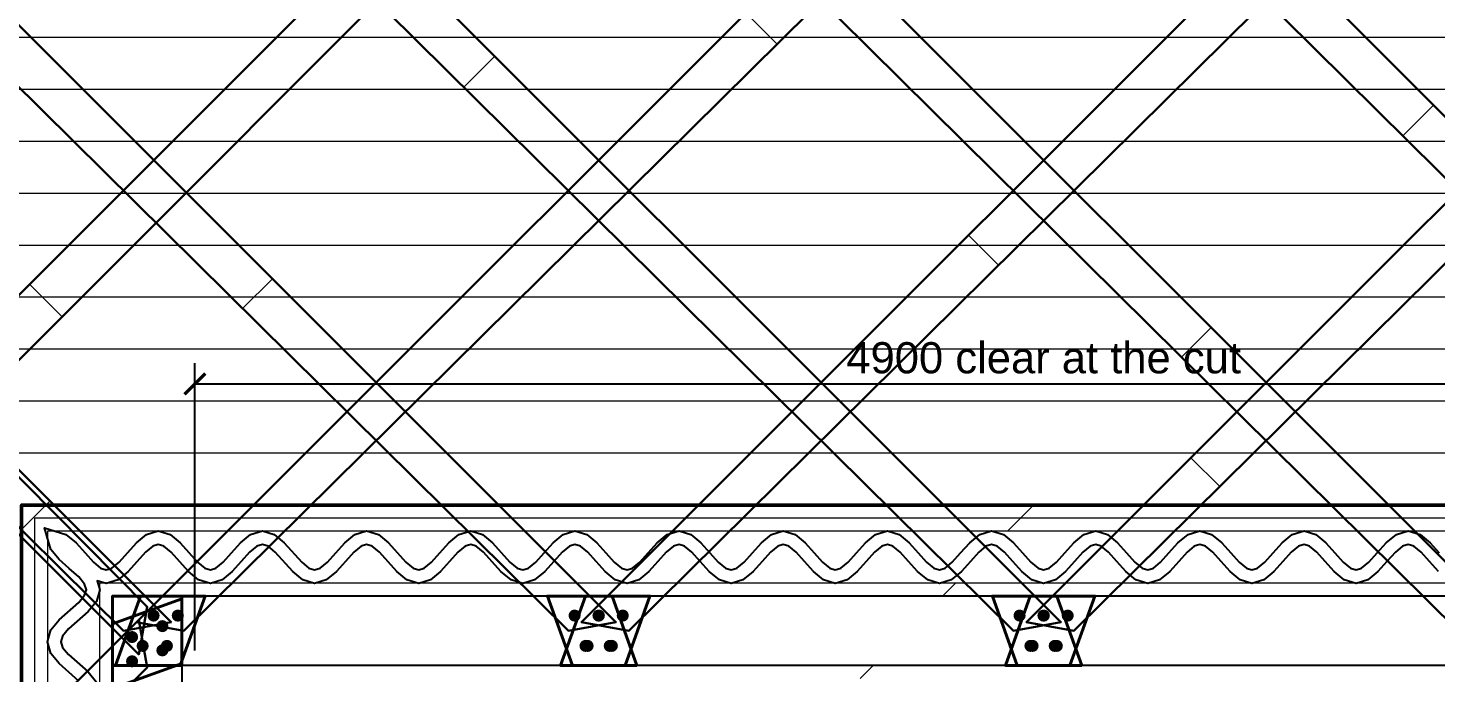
# Model space of a CAD drawing. Header units: millimetres. Extents: x 0 to 157872, y -2 to 14466.
# Drawn here: x 106556 to 110619, y 9199 to 11060 of the extents above; entities that cross this region are included whole.
import ezdxf

# ---------------------------------------------------------------- set-up
doc = ezdxf.new("R2010")
doc.units = ezdxf.units.MM
for name, color, linetype, lineweight in [('DIMS', 3, 'CONTINUOUS', 18), ('HATCH-CAST', 7, 'CONTINUOUS', 9), ('HATCH-INSULATION', 7, 'Continuous', 9), ('HATCH-PRINTED', 7, 'CONTINUOUS', 9), ('LINES', 7, 'CONTINUOUS', 25), ('OUTLINE-CUT', 7, 'CONTINUOUS', 50), ('OUTLINE-FINE', 7, 'CONTINUOUS', 25), ('PRINTED-BEAD', 7, 'CONTINUOUS', 25)]:
    doc.layers.add(name, color=color, linetype=linetype, lineweight=lineweight)
doc.styles.get("Standard").update_dxf_attribs({"font": 'arial.ttf'})
doc.dimstyles.new('PYR-1-50', dxfattribs={"dimscale": 50, "dimtxt": 1.8, "dimasz": 1.2, "dimexe": 1.2, "dimexo": 0.8, "dimgap": 0.6, "dimtad": 1, "dimdec": 0, "dimtxsty": 'Standard', "dimblk": 'ARCHTICK', "dimcen": 2.5, "dimclrd": 3, "dimclre": 3, "dimclrt": 7, "dimazin": 3, "dimtfac": 1, "dimtmove": 0, "dimatfit": 3})
pattern_1 = [(45, (0, 0), (-1425.35, 1425.35), []), (135, (0, 0), (-1425.35, -1425.35), [])]
pattern_2 = [(45, (0, 0), (-1425.35, 1425.35), [])]
pattern_3 = [(0, (0, 0), (442.9134, 885.827), [0, -885.827])]

# ---------------------------------------------------------------- blocks, each defined once
blk = doc.blocks.new('_ARCHTICK')
at = {"color": 0, "linetype": 'BYBLOCK', "const_width": 0.15}
blk.add_lwpolyline([(-0.5, -0.5), (0.5, 0.5)], dxfattribs=at)

msp = doc.modelspace()

# ---------------------------------------------------------------- hatches: boundary and pattern name
at = {"layer": 'HATCH-CAST', "ltscale": 50}
h = msp.add_hatch(dxfattribs=at)
h.set_pattern_fill('ANSI37', scale=25.19685)
h.set_pattern_definition(pattern_1)
h.paths.add_polyline_path([(114624.4, 1595.6), (104349.4, 1595.6), (104349.4, 11870.6), (114624.4, 11870.6)])
h.paths.add_polyline_path([(104574.4, 5673.7), (104574.4, 5223.7), (104549.7, 5155.1), (104574.4, 5130.4), (104574.4, 4482.6), (104549.7, 4457.9), (104574.4, 4389.3), (104574.4, 3939.3), (104549.7, 3870.7), (104574.4, 3846), (104574.4, 3198.3), (104549.7, 3173.6), (104574.4, 3105), (104574.4, 2655), (104549.7, 2586.4), (104574.4, 2561.7), (104574.4, 1913.9), (104549.7, 1889.2), (104549.8, 1888.8), (104505.8, 1845.3), (104574.4, 1820.6), (104599.1, 1752), (104642.6, 1796), (104643, 1795.9), (104667.7, 1820.6), (105315.5, 1820.6), (105340.2, 1795.9), (105408.8, 1820.6), (105858.8, 1820.6), (105927.4, 1795.9), (105952.1, 1820.6), (106599.8, 1820.6), (106624.5, 1795.9), (106693.1, 1820.6), (107143.1, 1820.6), (107211.7, 1795.9), (107236.4, 1820.6), (107884.2, 1820.6), (107908.9, 1795.9), (107977.5, 1820.6), (108427.5, 1820.6), (108496.1, 1795.9), (108520.8, 1820.6), (109168.6, 1820.6), (109193.3, 1795.9), (109261.9, 1820.6), (109711.9, 1820.6), (109780.5, 1795.9), (109805.2, 1820.6), (110453, 1820.6), (110477.7, 1795.9), (110546.3, 1820.6), (110996.3, 1820.6), (111064.9, 1795.9), (111089.6, 1820.6), (111737.3, 1820.6), (111762, 1795.9), (111830.6, 1820.6), (112280.6, 1820.6), (112349.2, 1795.9), (112373.9, 1820.6), (113021.7, 1820.6), (113046.4, 1795.9), (113115, 1820.6), (113565, 1820.6), (113633.6, 1795.9), (113658.3, 1820.6), (114306.1, 1820.6), (114330.8, 1795.9), (114331.1, 1796), (114374.7, 1752), (114399.4, 1820.6), (114468, 1845.3), (114424, 1888.8), (114424.1, 1889.2), (114399.4, 1913.9), (114399.4, 2561.7), (114424.1, 2586.4), (114399.4, 2655), (114399.4, 3105), (114424.1, 3173.6), (114399.4, 3198.3), (114399.4, 3846), (114424.1, 3870.7), (114399.4, 3939.3), (114399.4, 4389.3), (114424.1, 4457.9), (114399.4, 4482.6), (114399.4, 5130.4), (114424.1, 5155.1), (114399.4, 5223.7), (114399.4, 5673.7), (114424.1, 5742.3), (114399.4, 5767), (114399.4, 6414.8), (114424.1, 6439.5), (114399.4, 6508.1), (114399.4, 6958.1), (114424.1, 7026.7), (114399.4, 7051.4), (114399.4, 7699.2), (114424.1, 7723.9), (114399.4, 7792.5), (114399.4, 8242.5), (114424.1, 8311.1), (114399.4, 8335.8), (114399.4, 8983.5), (114424.1, 9008.2), (114399.4, 9076.8), (114399.4, 9526.8), (114424.1, 9595.4), (114399.4, 9620.1), (114399.4, 10267.9), (114424.1, 10292.6), (114399.4, 10361.2), (114399.4, 10811.2), (114424.1, 10879.8), (114399.4, 10904.5), (114399.4, 11552.3), (114424.1, 11577), (114424, 11577.3), (114468, 11620.9), (114399.4, 11645.6), (114374.7, 11714.2), (114331.1, 11670.2), (114330.8, 11670.3), (114306.1, 11645.6), (113658.3, 11645.6), (113633.6, 11670.3), (113565, 11645.6), (113115, 11645.6), (113046.4, 11670.3), (113021.7, 11645.6), (112373.9, 11645.6), (112349.2, 11670.3), (112280.6, 11645.6), (111830.6, 11645.6), (111762, 11670.3), (111737.3, 11645.6), (111089.6, 11645.6), (111064.9, 11670.3), (110996.3, 11645.6), (110546.3, 11645.6), (110477.7, 11670.3), (110453, 11645.6), (109805.2, 11645.6), (109780.5, 11670.3), (109711.9, 11645.6), (109261.9, 11645.6), (109193.3, 11670.3), (109168.6, 11645.6), (108520.8, 11645.6), (108496.1, 11670.3), (108427.5, 11645.6), (107977.5, 11645.6), (107908.9, 11670.3), (107884.2, 11645.6), (107236.4, 11645.6), (107211.7, 11670.3), (107143.1, 11645.6), (106693.1, 11645.6), (106624.5, 11670.3), (106599.8, 11645.6), (105952.1, 11645.6), (105927.4, 11670.3), (105858.8, 11645.6), (105408.8, 11645.6), (105340.2, 11670.3), (105315.5, 11645.6), (104667.7, 11645.6), (104643, 11670.3), (104642.6, 11670.2), (104599.1, 11714.2), (104574.4, 11645.6), (104505.8, 11620.9), (104549.8, 11577.3), (104549.7, 11577), (104574.4, 11552.3), (104574.4, 10904.5), (104549.7, 10879.8), (104574.4, 10811.2), (104574.4, 10361.2), (104549.7, 10292.6), (104574.4, 10267.9), (104574.4, 9620.1), (104549.7, 9595.4), (104574.4, 9526.8), (104574.4, 9076.8), (104549.7, 9008.2), (104574.4, 8983.5), (104574.4, 8335.8), (104549.7, 8311.1), (104574.4, 8242.5), (104574.4, 7792.5), (104549.7, 7723.9), (104574.4, 7699.2), (104574.4, 7051.4), (104549.7, 7026.7), (104574.4, 6958.1), (104574.4, 6508.1), (104549.7, 6439.5), (104574.4, 6414.8), (104574.4, 5767), (104549.7, 5742.3)])
h = msp.add_hatch(dxfattribs=at)
h.set_pattern_fill('ANSI37', scale=25.19685)
h.set_pattern_definition(pattern_1)
h.paths.add_polyline_path([(108046.1, 11620.9), (106344.6, 9919.3), (106276, 9944), (106251.3, 10012.6), (107908.9, 11670.3)])
h = msp.add_hatch(dxfattribs=at)
h.set_pattern_fill('ANSI37', scale=25.19685)
h.set_pattern_definition(pattern_1)
h.paths.add_polyline_path([(109330.5, 11620.9), (107371.9, 9683.1), (107206.1, 9683.1), (109193.3, 11670.3)])
h = msp.add_hatch(dxfattribs=at)
h.set_pattern_fill('ANSI37', scale=25.19685)
h.set_pattern_definition(pattern_1)
h.paths.add_polyline_path([(109780.5, 11670.3), (111767.7, 9683.1), (111601.9, 9683.1), (109643.3, 11620.9)])
h = msp.add_hatch(dxfattribs=at)
h.set_pattern_fill('ANSI37', scale=25.19685)
h.set_pattern_definition(pattern_1)
h.paths.add_polyline_path([(106278.5, 11137.7), (106369.2, 11228.4), (106918.1, 10679.5), (106830.4, 10591.7)])
h = msp.add_hatch(dxfattribs=at)
h.set_pattern_fill('ANSI37', scale=25.19685)
h.set_pattern_definition(pattern_1)
h.paths.add_polyline_path([(108202.5, 10679.5), (108114.7, 10591.7), (107562.9, 11137.7), (107653.6, 11228.4)])
h = msp.add_hatch(dxfattribs=at)
h.set_pattern_fill('ANSI37', scale=25.19685)
h.set_pattern_definition(pattern_1)
h.paths.add_polyline_path([(110483.3, 9683.1), (110317.5, 9683.1), (108844.7, 11140.3), (108935.9, 11230.5)])
h = msp.add_hatch(dxfattribs=at)
h.set_pattern_fill('ANSI37', scale=25.19685)
h.set_pattern_definition(pattern_1)
h.paths.add_polyline_path([(109574.7, 10591.7), (109486.9, 10679.5), (110037.9, 11230.5), (110129.1, 11140.3)])
h = msp.add_hatch(dxfattribs=at)
h.set_pattern_fill('ANSI37', scale=25.19685)
h.set_pattern_definition(pattern_1)
h.paths.add_polyline_path([(106924.2, 10498.9), (107011.4, 10586.2), (107560.3, 10037.3), (107476, 9953)])
h = msp.add_hatch(dxfattribs=at)
h.set_pattern_fill('ANSI37', scale=25.19685)
h.set_pattern_definition(pattern_1)
h.paths.add_polyline_path([(108844.7, 10037.3), (108760.4, 9953), (108202.5, 10504.9), (108290.3, 10591.7)])
h = msp.add_hatch(dxfattribs=at)
h.set_pattern_fill('ANSI37', scale=25.19685)
h.set_pattern_definition(pattern_1)
h.paths.add_polyline_path([(108656.3, 9683.1), (108490.5, 9683.1), (109399.1, 10591.7), (109486.9, 10504.9)])
h = msp.add_hatch(dxfattribs=at)
h.set_pattern_fill('ANSI37', scale=25.19685)
h.set_pattern_definition(pattern_1)
h.paths.add_polyline_path([(110683.5, 10591.7), (110771.3, 10504.9), (110213.4, 9953), (110129.1, 10037.3)])
h = msp.add_hatch(dxfattribs=at)
h.set_pattern_fill('ANSI37', scale=25.19685)
h.set_pattern_definition(pattern_1)
h.paths.add_polyline_path([(106300.6, 9875.4), (106276, 9944), (106344.6, 9919.3), (106369.2, 9944), (106630.2, 9683.1), (106536.9, 9683.1), (106536.9, 9611.4), (106285.4, 9860.2)])
h = msp.add_hatch(dxfattribs=at)
h.set_pattern_fill('ANSI37', scale=25.19685)
h.set_pattern_definition(pattern_1)
h.paths.add_polyline_path([(107644.7, 9953), (107914.6, 9683.1), (107748.8, 9683.1), (107560.3, 9869.5)])
h = msp.add_hatch(dxfattribs=at)
h.set_pattern_fill('ANSI37', scale=25.19685)
h.set_pattern_definition(pattern_1)
h.paths.add_polyline_path([(109198.9, 9683.1), (109033.1, 9683.1), (108844.7, 9869.5), (108929, 9953)])
h = msp.add_hatch(dxfattribs=at)
h.set_pattern_fill('ANSI37', scale=25.19685)
h.set_pattern_definition(pattern_1)
h.paths.add_polyline_path([(109774.8, 9683.1), (110044.7, 9953), (110129.1, 9869.5), (109940.6, 9683.1)])
h = msp.add_hatch(dxfattribs=at)
h.set_pattern_fill('ANSI37', scale=25.19685)
h.set_pattern_definition(pattern_1)
h.paths.add_polyline_path([(106799.4, 9420.6), (106999.4, 9420.6), (106999.4, 9220.6), (106799.4, 9220.6)])
h = msp.add_hatch(dxfattribs=at)
h.set_pattern_fill('ANSI37', scale=25.19685)
h.set_pattern_definition(pattern_1)
h.paths.add_polyline_path([(106999.4, 9420.6), (107066.2, 9420.6), (106999.4, 9235.1), (106999.4, 9412.4)])
h = msp.add_hatch(dxfattribs=at)
h.set_pattern_fill('ANSI37', scale=25.19685)
h.set_pattern_definition(pattern_1)
h.paths.add_polyline_path([(108164, 9420.6), (108109.2, 9268.5), (108054.5, 9420.6)])
h = msp.add_hatch(dxfattribs=at)
h.set_pattern_fill('ANSI37', scale=25.19685)
h.set_pattern_definition(pattern_1)
h.paths.add_polyline_path([(108350.6, 9420.6), (108278.6, 9220.6), (108092, 9220.6), (108164, 9420.6)])
h = msp.add_hatch(dxfattribs=at)
h.set_pattern_fill('ANSI37', scale=25.19685)
h.set_pattern_definition(pattern_1)
h.paths.add_polyline_path([(109597.4, 9220.6), (109410.8, 9220.6), (109338.8, 9420.6), (109525.4, 9420.6)])
h = msp.add_hatch(dxfattribs=at)
h.set_pattern_fill('ANSI37', scale=25.19685)
h.set_pattern_definition(pattern_1)
h.paths.add_polyline_path([(109580.2, 9268.5), (109525.4, 9420.6), (109634.9, 9420.6)])
h = msp.add_hatch(dxfattribs=at)
h.set_pattern_fill('ANSI37', scale=25.19685)
h.set_pattern_definition(pattern_1)
h.paths.add_polyline_path([(108313.1, 9220.6), (108278.6, 9220.6), (108295.8, 9268.5)])
h = msp.add_hatch(dxfattribs=at)
h.set_pattern_fill('ANSI37', scale=25.19685)
h.set_pattern_definition(pattern_1)
h.paths.add_polyline_path([(109393.6, 9268.5), (109410.8, 9220.6), (109376.3, 9220.6)])
h = msp.add_hatch(dxfattribs=at)
h.set_pattern_fill('ANSI37', scale=25.19685)
h.set_pattern_definition(pattern_1)
h.paths.add_polyline_path([(106984.9, 9220.6), (106799.4, 9153.8), (106799.4, 9220.6)])
at = {"layer": 'HATCH-INSULATION', "ltscale": 50}
h = msp.add_hatch(dxfattribs=at)
h.set_pattern_fill('DOTS', scale=23.622047)
h.set_pattern_definition(pattern_3)
h.paths.add_polyline_path([(106928.5, 9608.1), (106897.2, 9598.7), (106868.2, 9574.8), (106818, 9518.5), (106797, 9501.3), (106781, 9496.4), (106764.9, 9501.3), (106743.9, 9518.5), (106719.8, 9545.6), (106693.8, 9574.8), (106664.7, 9598.7), (106633.4, 9608.1)])
h = msp.add_hatch(dxfattribs=at)
h.set_pattern_fill('DOTS', scale=23.622047)
h.set_pattern_definition(pattern_3)
h.paths.add_polyline_path([(107229.2, 9608.1), (107197.9, 9598.7), (107168.8, 9574.8), (107142.8, 9545.6), (107118.7, 9518.5), (107097.7, 9501.3), (107081.6, 9496.4), (107065.6, 9501.3), (107044.5, 9518.5), (106994.4, 9574.8), (106965.4, 9598.7), (106934.1, 9608.1)])
h = msp.add_hatch(dxfattribs=at)
h.set_pattern_fill('DOTS', scale=23.622047)
h.set_pattern_definition(pattern_3)
h.paths.add_polyline_path([(107529.9, 9608.1), (107498.6, 9598.7), (107469.5, 9574.8), (107443.4, 9545.6), (107419.4, 9518.5), (107398.3, 9501.3), (107382.3, 9496.4), (107366.2, 9501.3), (107345.2, 9518.5), (107295.1, 9574.8), (107266, 9598.7), (107234.7, 9608.1)])
h = msp.add_hatch(dxfattribs=at)
h.set_pattern_fill('DOTS', scale=23.622047)
h.set_pattern_definition(pattern_3)
h.paths.add_polyline_path([(107830.5, 9608.1), (107799.2, 9598.7), (107770.1, 9574.8), (107744.1, 9545.6), (107720, 9518.5), (107699, 9501.3), (107682.9, 9496.4), (107666.9, 9501.3), (107645.9, 9518.5), (107595.8, 9574.8), (107566.7, 9598.7), (107535.4, 9608.1)])
h = msp.add_hatch(dxfattribs=at)
h.set_pattern_fill('DOTS', scale=23.622047)
h.set_pattern_definition(pattern_3)
h.paths.add_polyline_path([(108131.2, 9608.1), (108099.9, 9598.7), (108070.8, 9574.8), (108044.8, 9545.6), (108020.7, 9518.5), (107999.7, 9501.3), (107983.6, 9496.4), (107967.5, 9501.3), (107946.5, 9518.5), (107896.4, 9574.8), (107867.3, 9598.7), (107836, 9608.1)])
h = msp.add_hatch(dxfattribs=at)
h.set_pattern_fill('DOTS', scale=23.622047)
h.set_pattern_definition(pattern_3)
h.paths.add_polyline_path([(108197.1, 9574.8), (108168, 9598.7), (108136.7, 9608.1), (108431.8, 9608.1), (108400.5, 9598.7), (108371.4, 9574.8), (108345.4, 9545.6), (108321.3, 9518.5), (108300.3, 9501.3), (108284.3, 9496.4), (108268.2, 9501.3), (108247.2, 9518.5), (108223.1, 9545.6)])
h = msp.add_hatch(dxfattribs=at)
h.set_pattern_fill('DOTS', scale=23.622047)
h.set_pattern_definition(pattern_3)
h.paths.add_polyline_path([(108497.7, 9574.8), (108468.6, 9598.7), (108437.3, 9608.1), (108732.5, 9608.1), (108701.2, 9598.7), (108672.1, 9574.8), (108646.1, 9545.6), (108622, 9518.5), (108601, 9501.3), (108584.9, 9496.4), (108568.9, 9501.3), (108547.8, 9518.5), (108523.8, 9545.6)])
h = msp.add_hatch(dxfattribs=at)
h.set_pattern_fill('DOTS', scale=23.622047)
h.set_pattern_definition(pattern_3)
h.paths.add_polyline_path([(108798.4, 9574.8), (108769.3, 9598.7), (108738, 9608.1), (109033.1, 9608.1), (109001.8, 9598.7), (108972.8, 9574.8), (108946.7, 9545.6), (108922.7, 9518.5), (108901.6, 9501.3), (108885.6, 9496.4), (108869.5, 9501.3), (108848.5, 9518.5), (108824.4, 9545.6)])
h = msp.add_hatch(dxfattribs=at)
h.set_pattern_fill('DOTS', scale=23.622047)
h.set_pattern_definition(pattern_3)
h.paths.add_polyline_path([(109099, 9574.8), (109070, 9598.7), (109038.7, 9608.1), (109333.8, 9608.1), (109302.5, 9598.7), (109273.4, 9574.8), (109247.4, 9545.6), (109223.3, 9518.5), (109202.3, 9501.3), (109186.2, 9496.4), (109170.2, 9501.3), (109149.2, 9518.5), (109125.1, 9545.6)])
h = msp.add_hatch(dxfattribs=at)
h.set_pattern_fill('DOTS', scale=23.622047)
h.set_pattern_definition(pattern_3)
h.paths.add_polyline_path([(109399.7, 9574.8), (109370.6, 9598.7), (109339.3, 9608.1), (109634.5, 9608.1), (109603.2, 9598.7), (109574.1, 9574.8), (109548.1, 9545.6), (109524, 9518.5), (109502.9, 9501.3), (109486.9, 9496.4), (109470.8, 9501.3), (109449.8, 9518.5), (109425.7, 9545.6)])
h = msp.add_hatch(dxfattribs=at)
h.set_pattern_fill('DOTS', scale=23.622047)
h.set_pattern_definition(pattern_3)
h.paths.add_polyline_path([(109700.4, 9574.8), (109671.3, 9598.7), (109640, 9608.1), (109935.1, 9608.1), (109903.8, 9598.7), (109874.7, 9574.8), (109848.7, 9545.6), (109824.6, 9518.5), (109803.6, 9501.3), (109787.5, 9496.4), (109771.5, 9501.3), (109750.5, 9518.5), (109726.4, 9545.6)])
h = msp.add_hatch(dxfattribs=at)
h.set_pattern_fill('DOTS', scale=23.622047)
h.set_pattern_definition(pattern_3)
h.paths.add_polyline_path([(110001, 9574.8), (109971.9, 9598.7), (109940.6, 9608.1), (110235.8, 9608.1), (110204.5, 9598.7), (110175.4, 9574.8), (110149.4, 9545.6), (110125.3, 9518.5), (110104.3, 9501.3), (110088.2, 9496.4), (110072.2, 9501.3), (110051.1, 9518.5), (110027, 9545.6)])
h = msp.add_hatch(dxfattribs=at)
h.set_pattern_fill('DOTS', scale=23.622047)
h.set_pattern_definition(pattern_3)
h.paths.add_polyline_path([(110301.7, 9574.8), (110272.6, 9598.7), (110241.3, 9608.1), (110536.4, 9608.1), (110505.1, 9598.7), (110476.1, 9574.8), (110450, 9545.6), (110425.9, 9518.5), (110404.9, 9501.3), (110388.9, 9496.4), (110372.8, 9501.3), (110351.8, 9518.5), (110327.7, 9545.6)])
h = msp.add_hatch(dxfattribs=at)
h.set_pattern_fill('DOTS', scale=23.622047)
h.set_pattern_definition(pattern_3)
h.paths.add_polyline_path([(110602.3, 9574.8), (110573.2, 9598.7), (110542, 9608.1), (110837.1, 9608.1), (110805.8, 9598.7), (110776.7, 9574.8), (110750.7, 9545.6), (110726.6, 9518.5), (110705.6, 9501.3), (110689.5, 9496.4), (110673.5, 9501.3), (110652.4, 9518.5), (110628.4, 9545.6)])
h = msp.add_hatch(dxfattribs=at)
h.set_pattern_fill('DOTS', scale=23.622047)
h.set_pattern_definition(pattern_3)
h.paths.add_polyline_path([(106611.9, 9586.6), (106621.3, 9555.3), (106645.2, 9526.2), (106674.4, 9500.2), (106701.5, 9476.1), (106718.7, 9455.1), (106723.6, 9439), (106718.7, 9423), (106701.5, 9401.9), (106645.2, 9351.8), (106621.3, 9322.7), (106611.9, 9291.4)])
h = msp.add_hatch(dxfattribs=at)
h.set_pattern_fill('DOTS', scale=23.622047)
h.set_pattern_definition(pattern_3)
h.paths.add_polyline_path([(106894.2, 9547.7), (106915.2, 9564.9), (106931.3, 9569.8), (106947.4, 9564.9), (106968.4, 9547.7), (107018.5, 9491.4), (107047.6, 9467.5), (107078.9, 9458.1), (106783.7, 9458.1), (106815, 9467.5), (106844.1, 9491.4)])
h = msp.add_hatch(dxfattribs=at)
h.set_pattern_fill('DOTS', scale=23.622047)
h.set_pattern_definition(pattern_3)
h.paths.add_polyline_path([(107084.4, 9458.1), (107115.7, 9467.5), (107144.8, 9491.4), (107170.8, 9520.6), (107194.9, 9547.7), (107215.9, 9564.9), (107232, 9569.8), (107248, 9564.9), (107269, 9547.7), (107319.1, 9491.4), (107348.2, 9467.5), (107379.5, 9458.1)])
h = msp.add_hatch(dxfattribs=at)
h.set_pattern_fill('DOTS', scale=23.622047)
h.set_pattern_definition(pattern_3)
h.paths.add_polyline_path([(107385, 9458.1), (107416.3, 9467.5), (107445.4, 9491.4), (107471.4, 9520.6), (107495.5, 9547.7), (107516.6, 9564.9), (107532.6, 9569.8), (107548.7, 9564.9), (107569.7, 9547.7), (107619.8, 9491.4), (107648.9, 9467.5), (107680.2, 9458.1)])
h = msp.add_hatch(dxfattribs=at)
h.set_pattern_fill('DOTS', scale=23.622047)
h.set_pattern_definition(pattern_3)
h.paths.add_polyline_path([(107685.7, 9458.1), (107717, 9467.5), (107746.1, 9491.4), (107772.1, 9520.6), (107796.2, 9547.7), (107817.2, 9564.9), (107833.3, 9569.8), (107849.3, 9564.9), (107870.4, 9547.7), (107920.5, 9491.4), (107949.5, 9467.5), (107980.8, 9458.1)])
h = msp.add_hatch(dxfattribs=at)
h.set_pattern_fill('DOTS', scale=23.622047)
h.set_pattern_definition(pattern_3)
h.paths.add_polyline_path([(108221.1, 9491.4), (108250.2, 9467.5), (108281.5, 9458.1), (107986.4, 9458.1), (108017.7, 9467.5), (108046.7, 9491.4), (108072.8, 9520.6), (108096.8, 9547.7), (108117.9, 9564.9), (108133.9, 9569.8), (108150, 9564.9), (108171, 9547.7), (108195.1, 9520.6)])
h = msp.add_hatch(dxfattribs=at)
h.set_pattern_fill('DOTS', scale=23.622047)
h.set_pattern_definition(pattern_3)
h.paths.add_polyline_path([(108521.8, 9491.4), (108550.9, 9467.5), (108582.2, 9458.1), (108287, 9458.1), (108318.3, 9467.5), (108347.4, 9491.4), (108373.4, 9520.6), (108397.5, 9547.7), (108418.5, 9564.9), (108434.6, 9569.8), (108450.6, 9564.9), (108471.7, 9547.7), (108495.8, 9520.6)])
h = msp.add_hatch(dxfattribs=at)
h.set_pattern_fill('DOTS', scale=23.622047)
h.set_pattern_definition(pattern_3)
h.paths.add_polyline_path([(108822.4, 9491.4), (108851.5, 9467.5), (108882.8, 9458.1), (108587.7, 9458.1), (108619, 9467.5), (108648.1, 9491.4), (108674.1, 9520.6), (108698.2, 9547.7), (108719.2, 9564.9), (108735.2, 9569.8), (108751.3, 9564.9), (108772.3, 9547.7), (108796.4, 9520.6)])
h = msp.add_hatch(dxfattribs=at)
h.set_pattern_fill('DOTS', scale=23.622047)
h.set_pattern_definition(pattern_3)
h.paths.add_polyline_path([(109123.1, 9491.4), (109152.2, 9467.5), (109183.5, 9458.1), (108888.3, 9458.1), (108919.6, 9467.5), (108948.7, 9491.4), (108974.7, 9520.6), (108998.8, 9547.7), (109019.8, 9564.9), (109035.9, 9569.8), (109052, 9564.9), (109073, 9547.7), (109097.1, 9520.6)])
h = msp.add_hatch(dxfattribs=at)
h.set_pattern_fill('DOTS', scale=23.622047)
h.set_pattern_definition(pattern_3)
h.paths.add_polyline_path([(109423.7, 9491.4), (109452.8, 9467.5), (109484.1, 9458.1), (109189, 9458.1), (109220.3, 9467.5), (109249.4, 9491.4), (109275.4, 9520.6), (109299.5, 9547.7), (109320.5, 9564.9), (109336.6, 9569.8), (109352.6, 9564.9), (109373.6, 9547.7), (109397.7, 9520.6)])
h = msp.add_hatch(dxfattribs=at)
h.set_pattern_fill('DOTS', scale=23.622047)
h.set_pattern_definition(pattern_3)
h.paths.add_polyline_path([(109724.4, 9491.4), (109753.5, 9467.5), (109784.8, 9458.1), (109489.6, 9458.1), (109520.9, 9467.5), (109550, 9491.4), (109576.1, 9520.6), (109600.1, 9547.7), (109621.2, 9564.9), (109637.2, 9569.8), (109653.3, 9564.9), (109674.3, 9547.7), (109698.4, 9520.6)])
h = msp.add_hatch(dxfattribs=at)
h.set_pattern_fill('DOTS', scale=23.622047)
h.set_pattern_definition(pattern_3)
h.paths.add_polyline_path([(110025.1, 9491.4), (110054.2, 9467.5), (110085.4, 9458.1), (109790.3, 9458.1), (109821.6, 9467.5), (109850.7, 9491.4), (109876.7, 9520.6), (109900.8, 9547.7), (109921.8, 9564.9), (109937.9, 9569.8), (109953.9, 9564.9), (109975, 9547.7), (109999, 9520.6)])
h = msp.add_hatch(dxfattribs=at)
h.set_pattern_fill('DOTS', scale=23.622047)
h.set_pattern_definition(pattern_3)
h.paths.add_polyline_path([(110325.7, 9491.4), (110354.8, 9467.5), (110386.1, 9458.1), (110091, 9458.1), (110122.3, 9467.5), (110151.3, 9491.4), (110177.4, 9520.6), (110201.5, 9547.7), (110222.5, 9564.9), (110238.5, 9569.8), (110254.6, 9564.9), (110275.6, 9547.7), (110299.7, 9520.6)])
h = msp.add_hatch(dxfattribs=at)
h.set_pattern_fill('DOTS', scale=23.622047)
h.set_pattern_definition(pattern_3)
h.paths.add_polyline_path([(110626.4, 9491.4), (110655.5, 9467.5), (110686.8, 9458.1), (110391.6, 9458.1), (110422.9, 9467.5), (110452, 9491.4), (110478, 9520.6), (110502.1, 9547.7), (110523.1, 9564.9), (110539.2, 9569.8), (110555.2, 9564.9), (110576.3, 9547.7), (110600.4, 9520.6)])
h = msp.add_hatch(dxfattribs=at)
h.set_pattern_fill('DOTS', scale=23.622047)
h.set_pattern_definition(pattern_3)
h.paths.add_polyline_path([(106672.3, 9251.6), (106655, 9272.6), (106650.2, 9288.7), (106655, 9304.7), (106672.3, 9325.8), (106728.6, 9375.9), (106752.5, 9405), (106761.9, 9436.3), (106761.9, 9141.1), (106752.5, 9172.4), (106728.6, 9201.5)])
h = msp.add_hatch(dxfattribs=at)
h.set_pattern_fill('DOTS', scale=23.622047)
h.set_pattern_definition(pattern_3)
h.paths.add_polyline_path([(106761.9, 9458.1), (106761.9, 9441.8), (106754.9, 9465.1), (106778.2, 9458.1)])
h = msp.add_hatch(dxfattribs=at)
h.set_pattern_fill('DOTS', scale=23.622047)
h.set_pattern_definition(pattern_3)
h.paths.add_polyline_path([(106611.9, 9285.9), (106621.3, 9254.6), (106645.2, 9225.5), (106701.5, 9175.4), (106718.7, 9154.4), (106723.6, 9138.4), (106718.7, 9122.3), (106701.5, 9101.3), (106674.4, 9077.2), (106645.2, 9051.2), (106621.3, 9022.1), (106611.9, 8990.8)])
at = {"layer": 'HATCH-PRINTED', "ltscale": 50}
h = msp.add_hatch(dxfattribs=at)
h.set_pattern_fill('ANSI31', scale=25.19685)
h.set_pattern_definition(pattern_2)
h.paths.add_polyline_path([(112436.9, 9683.1), (112436.9, 3783.1), (106536.9, 3783.1), (106536.9, 9683.1)])
h.paths.add_polyline_path([(112361.9, 7782.6), (112362.7, 7785.4), (112361.9, 7788.2), (112361.9, 8083.3), (112362.7, 8086.1), (112361.9, 8088.8), (112361.9, 8384), (112362.7, 8386.7), (112361.9, 8389.5), (112361.9, 8684.6), (112362.7, 8687.4), (112361.9, 8690.1), (112361.9, 8985.3), (112362.7, 8988), (112361.9, 8990.8), (112361.9, 9285.9), (112362.7, 9288.7), (112361.9, 9291.4), (112361.9, 9586.6), (112371.1, 9617.3), (112340.4, 9608.1), (112045.2, 9608.1), (112042.5, 9608.9), (112039.7, 9608.1), (111744.6, 9608.1), (111741.8, 9608.9), (111739.1, 9608.1), (111443.9, 9608.1), (111441.2, 9608.9), (111438.4, 9608.1), (111143.3, 9608.1), (111140.5, 9608.9), (111137.7, 9608.1), (110842.6, 9608.1), (110839.9, 9608.9), (110837.1, 9608.1), (110542, 9608.1), (110539.2, 9608.9), (110536.4, 9608.1), (110241.3, 9608.1), (110238.5, 9608.9), (110235.8, 9608.1), (109940.6, 9608.1), (109937.9, 9608.9), (109935.1, 9608.1), (109640, 9608.1), (109637.2, 9608.9), (109634.5, 9608.1), (109339.3, 9608.1), (109336.6, 9608.9), (109333.8, 9608.1), (109038.7, 9608.1), (109035.9, 9608.9), (109033.1, 9608.1), (108738, 9608.1), (108735.2, 9608.9), (108732.5, 9608.1), (108437.3, 9608.1), (108434.6, 9608.9), (108431.8, 9608.1), (108136.7, 9608.1), (108133.9, 9608.9), (108131.2, 9608.1), (107836, 9608.1), (107833.3, 9608.9), (107830.5, 9608.1), (107535.4, 9608.1), (107532.6, 9608.9), (107529.9, 9608.1), (107234.7, 9608.1), (107232, 9608.9), (107229.2, 9608.1), (106934.1, 9608.1), (106931.3, 9608.9), (106928.5, 9608.1), (106633.4, 9608.1), (106602.6, 9617.3), (106611.9, 9586.6), (106611.9, 9291.4), (106611.1, 9288.7), (106611.9, 9285.9), (106611.9, 8990.8), (106611.1, 8988), (106611.9, 8985.3), (106611.9, 8690.1), (106611.1, 8687.4), (106611.9, 8684.6), (106611.9, 8389.5), (106611.1, 8386.7), (106611.9, 8384), (106611.9, 8088.8), (106611.1, 8086.1), (106611.9, 8083.3), (106611.9, 7788.2), (106611.1, 7785.4), (106611.9, 7782.6), (106611.9, 7487.5), (106611.1, 7484.7), (106611.9, 7482), (106611.9, 7186.8), (106611.1, 7184.1), (106611.9, 7181.3), (106611.9, 6886.2), (106611.1, 6883.4), (106611.9, 6880.7), (106611.9, 6585.5), (106611.1, 6582.8), (106611.9, 6580), (106611.9, 6284.9), (106611.1, 6282.1), (106611.9, 6279.3), (106611.9, 5984.2), (106611.1, 5981.4), (106611.9, 5978.7), (106611.9, 5683.5), (106611.1, 5680.8), (106611.9, 5678), (106611.9, 5382.9), (106611.1, 5380.1), (106611.9, 5377.4), (106611.9, 5082.2), (106611.1, 5079.5), (106611.9, 5076.7), (106611.9, 4781.6), (106611.1, 4778.8), (106611.9, 4776.1), (106611.9, 4480.9), (106611.1, 4478.2), (106611.9, 4475.4), (106611.9, 4180.3), (106611.1, 4177.5), (106611.9, 4174.7), (106611.9, 3879.6), (106602.6, 3848.8), (106633.4, 3858.1), (106928.5, 3858.1), (106931.3, 3857.3), (106934.1, 3858.1), (107229.2, 3858.1), (107232, 3857.3), (107234.7, 3858.1), (107529.9, 3858.1), (107532.6, 3857.3), (107535.4, 3858.1), (107830.5, 3858.1), (107833.3, 3857.3), (107836, 3858.1), (108131.2, 3858.1), (108133.9, 3857.3), (108136.7, 3858.1), (108431.8, 3858.1), (108434.6, 3857.3), (108437.3, 3858.1), (108732.5, 3858.1), (108735.2, 3857.3), (108738, 3858.1), (109033.1, 3858.1), (109035.9, 3857.3), (109038.7, 3858.1), (109333.8, 3858.1), (109336.6, 3857.3), (109339.3, 3858.1), (109634.5, 3858.1), (109637.2, 3857.3), (109640, 3858.1), (109935.1, 3858.1), (109937.9, 3857.3), (109940.6, 3858.1), (110235.8, 3858.1), (110238.5, 3857.3), (110241.3, 3858.1), (110536.4, 3858.1), (110539.2, 3857.3), (110542, 3858.1), (110837.1, 3858.1), (110839.9, 3857.3), (110842.6, 3858.1), (111137.7, 3858.1), (111140.5, 3857.3), (111143.3, 3858.1), (111438.4, 3858.1), (111441.2, 3857.3), (111443.9, 3858.1), (111739.1, 3858.1), (111741.8, 3857.3), (111744.6, 3858.1), (112039.7, 3858.1), (112042.5, 3857.3), (112045.2, 3858.1), (112340.4, 3858.1), (112371.1, 3848.8), (112361.9, 3879.6), (112361.9, 4174.7), (112362.7, 4177.5), (112361.9, 4180.3), (112361.9, 4475.4), (112362.7, 4478.2), (112361.9, 4480.9), (112361.9, 4776.1), (112362.7, 4778.8), (112361.9, 4781.6), (112361.9, 5076.7), (112362.7, 5079.5), (112361.9, 5082.2), (112361.9, 5377.4), (112362.7, 5380.1), (112361.9, 5382.9), (112361.9, 5678), (112362.7, 5680.8), (112361.9, 5683.5), (112361.9, 5978.7), (112362.7, 5981.4), (112361.9, 5984.2), (112361.9, 6279.3), (112362.7, 6282.1), (112361.9, 6284.9), (112361.9, 6580), (112362.7, 6582.8), (112361.9, 6585.5), (112361.9, 6880.7), (112362.7, 6883.4), (112361.9, 6886.2), (112361.9, 7181.3), (112362.7, 7184.1), (112361.9, 7186.8), (112361.9, 7482), (112362.7, 7484.7), (112361.9, 7487.5)])
h = msp.add_hatch(dxfattribs=at)
h.set_pattern_fill('ANSI31', scale=25.19685)
h.set_pattern_definition(pattern_2)
h.paths.add_polyline_path([(108587.7, 4008.1), (108584.9, 4008.9), (108582.2, 4008.1), (108287, 4008.1), (108284.3, 4008.9), (108281.5, 4008.1), (107986.4, 4008.1), (107983.6, 4008.9), (107980.8, 4008.1), (107685.7, 4008.1), (107682.9, 4008.9), (107680.2, 4008.1), (107385, 4008.1), (107382.3, 4008.9), (107379.5, 4008.1), (107084.4, 4008.1), (107081.6, 4008.9), (107078.9, 4008.1), (106783.7, 4008.1), (106781, 4008.9), (106778.2, 4008.1), (106761.9, 4008.1), (106761.9, 4024.4), (106762.7, 4027.2), (106761.9, 4029.9), (106761.9, 4325.1), (106762.7, 4327.8), (106761.9, 4330.6), (106761.9, 4625.7), (106762.7, 4628.5), (106761.9, 4631.2), (106761.9, 4926.4), (106762.7, 4929.1), (106761.9, 4931.9), (106761.9, 5227), (106762.7, 5229.8), (106761.9, 5232.6), (106761.9, 5527.7), (106762.7, 5530.5), (106761.9, 5533.2), (106761.9, 5828.4), (106762.7, 5831.1), (106761.9, 5833.9), (106761.9, 6129), (106762.7, 6131.8), (106761.9, 6134.5), (106761.9, 6429.7), (106762.7, 6432.4), (106761.9, 6435.2), (106761.9, 6730.3), (106762.7, 6733.1), (106761.9, 6735.9), (106761.9, 7031), (106762.7, 7033.8), (106761.9, 7036.5), (106761.9, 7331.7), (106762.7, 7334.4), (106761.9, 7337.2), (106761.9, 7632.3), (106762.7, 7635.1), (106761.9, 7637.8), (106761.9, 7933), (106762.7, 7935.7), (106761.9, 7938.5), (106761.9, 8233.6), (106762.7, 8236.4), (106761.9, 8239.1), (106761.9, 8534.3), (106762.7, 8537), (106761.9, 8539.8), (106761.9, 8834.9), (106762.7, 8837.7), (106761.9, 8840.5), (106761.9, 9135.6), (106762.7, 9138.4), (106761.9, 9141.1), (106761.9, 9436.3), (106762.7, 9439), (106761.9, 9441.8), (106761.9, 9458.1), (106778.2, 9458.1), (106781, 9457.3), (106783.7, 9458.1), (107078.9, 9458.1), (107081.6, 9457.3), (107084.4, 9458.1), (107379.5, 9458.1), (107382.3, 9457.3), (107385, 9458.1), (107680.2, 9458.1), (107682.9, 9457.3), (107685.7, 9458.1), (107980.8, 9458.1), (107983.6, 9457.3), (107986.4, 9458.1), (108281.5, 9458.1), (108284.3, 9457.3), (108287, 9458.1), (108582.2, 9458.1), (108584.9, 9457.3), (108587.7, 9458.1), (108882.8, 9458.1), (108885.6, 9457.3), (108888.3, 9458.1), (109183.5, 9458.1), (109186.2, 9457.3), (109189, 9458.1), (109484.1, 9458.1), (109486.9, 9457.3), (109489.6, 9458.1), (109784.8, 9458.1), (109787.5, 9457.3), (109790.3, 9458.1), (110085.4, 9458.1), (110088.2, 9457.3), (110091, 9458.1), (110386.1, 9458.1), (110388.9, 9457.3), (110391.6, 9458.1), (110686.8, 9458.1), (110689.5, 9457.3), (110692.3, 9458.1), (110987.4, 9458.1), (110990.2, 9457.3), (110992.9, 9458.1), (111288.1, 9458.1), (111290.8, 9457.3), (111293.6, 9458.1), (111588.7, 9458.1), (111591.5, 9457.3), (111594.3, 9458.1), (111889.4, 9458.1), (111892.2, 9457.3), (111894.9, 9458.1), (112190.1, 9458.1), (112192.8, 9457.3), (112195.6, 9458.1), (112211.9, 9458.1), (112211.9, 9441.8), (112211.1, 9439), (112211.9, 9436.3), (112211.9, 9141.1), (112211.1, 9138.4), (112211.9, 9135.6), (112211.9, 8840.5), (112211.1, 8837.7), (112211.9, 8834.9), (112211.9, 8539.8), (112211.1, 8537), (112211.9, 8534.3), (112211.9, 8239.1), (112211.1, 8236.4), (112211.9, 8233.6), (112211.9, 7938.5), (112211.1, 7935.7), (112211.9, 7933), (112211.9, 7637.8), (112211.1, 7635.1), (112211.9, 7632.3), (112211.9, 7337.2), (112211.1, 7334.4), (112211.9, 7331.7), (112211.9, 7036.5), (112211.1, 7033.8), (112211.9, 7031), (112211.9, 6735.9), (112211.1, 6733.1), (112211.9, 6730.3), (112211.9, 6435.2), (112211.1, 6432.4), (112211.9, 6429.7), (112211.9, 6134.5), (112211.1, 6131.8), (112211.9, 6129), (112211.9, 5833.9), (112211.1, 5831.1), (112211.9, 5828.4), (112211.9, 5533.2), (112211.1, 5530.5), (112211.9, 5527.7), (112211.9, 5232.6), (112211.1, 5229.8), (112211.9, 5227), (112211.9, 4931.9), (112211.1, 4929.1), (112211.9, 4926.4), (112211.9, 4631.2), (112211.1, 4628.5), (112211.9, 4625.7), (112211.9, 4330.6), (112211.1, 4327.8), (112211.9, 4325.1), (112211.9, 4029.9), (112211.1, 4027.2), (112211.9, 4024.4), (112211.9, 4008.1), (112195.6, 4008.1), (112192.8, 4008.9), (112190.1, 4008.1), (111894.9, 4008.1), (111892.2, 4008.9), (111889.4, 4008.1), (111594.3, 4008.1), (111591.5, 4008.9), (111588.7, 4008.1), (111293.6, 4008.1), (111290.8, 4008.9), (111288.1, 4008.1), (110992.9, 4008.1), (110990.2, 4008.9), (110987.4, 4008.1), (110692.3, 4008.1), (110689.5, 4008.9), (110686.8, 4008.1), (110391.6, 4008.1), (110388.9, 4008.9), (110386.1, 4008.1), (110091, 4008.1), (110088.2, 4008.9), (110085.4, 4008.1), (109790.3, 4008.1), (109787.5, 4008.9), (109784.8, 4008.1), (109489.6, 4008.1), (109486.9, 4008.9), (109484.1, 4008.1), (109189, 4008.1), (109186.2, 4008.9), (109183.5, 4008.1), (108888.3, 4008.1), (108885.6, 4008.9), (108882.8, 4008.1)])
h.paths.add_polyline_path([(109525.4, 9420.6), (109448.3, 9420.6), (109338.8, 9420.6), (108350.6, 9420.6), (108241.1, 9420.6), (108164, 9420.6), (108054.5, 9420.6), (107066.2, 9420.6), (106999.4, 9420.6), (106879.6, 9420.6), (106799.4, 9420.6), (106799.4, 9340.4), (106799.4, 9220.6), (106799.4, 9153.8), (106799.4, 8165.5), (106799.4, 8056), (106799.4, 7978.9), (106799.4, 7869.4), (106799.4, 6881.1), (106799.4, 6771.6), (106799.4, 6694.5), (106799.4, 6585), (106799.4, 5596.8), (106799.4, 5487.3), (106799.4, 5410.2), (106799.4, 5300.7), (106799.4, 4312.4), (106799.4, 4245.6), (106799.4, 4125.8), (106799.4, 4045.6), (106879.6, 4045.6), (106999.4, 4045.6), (107066.2, 4045.6), (108054.5, 4045.6), (108164, 4045.6), (108241.1, 4045.6), (108350.6, 4045.6), (109338.8, 4045.6), (109448.3, 4045.6), (109525.4, 4045.6), (109634.9, 4045.6), (110623.2, 4045.6), (110732.7, 4045.6), (110809.8, 4045.6), (110919.3, 4045.6), (111907.6, 4045.6), (111974.4, 4045.6), (112094.2, 4045.6), (112174.4, 4045.6), (112174.4, 4125.8), (112174.4, 4245.6), (112174.4, 4312.4), (112174.4, 5300.7), (112174.4, 5410.2), (112174.4, 5487.3), (112174.4, 5596.8), (112174.4, 6585), (112174.4, 6694.5), (112174.4, 6771.6), (112174.4, 6881.1), (112174.4, 7869.4), (112174.4, 7978.9), (112174.4, 8056), (112174.4, 8165.5), (112174.4, 9153.8), (112174.4, 9220.6), (112174.4, 9340.4), (112174.4, 9420.6), (112094.2, 9420.6), (111974.4, 9420.6), (111907.6, 9420.6), (110919.3, 9420.6), (110809.8, 9420.6), (110732.7, 9420.6), (110623.2, 9420.6), (109634.9, 9420.6)])
h = msp.add_hatch(dxfattribs=at)
h.set_pattern_fill('ANSI31', scale=25.19685)
h.set_pattern_definition(pattern_2)
h.paths.add_polyline_path([(108313.1, 4245.6), (108278.6, 4245.6), (108126.5, 4245.6), (108092, 4245.6), (106999.4, 4245.6), (106999.4, 5338.2), (106999.4, 5372.7), (106999.4, 5524.8), (106999.4, 5559.3), (106999.4, 6622.5), (106999.4, 6657), (106999.4, 6809.1), (106999.4, 6843.6), (106999.4, 7906.9), (106999.4, 7941.4), (106999.4, 8093.5), (106999.4, 8128), (106999.4, 9220.6), (108092, 9220.6), (108126.5, 9220.6), (108278.6, 9220.6), (108313.1, 9220.6), (109376.3, 9220.6), (109410.8, 9220.6), (109562.9, 9220.6), (109597.4, 9220.6), (110660.7, 9220.6), (110695.2, 9220.6), (110847.3, 9220.6), (110881.8, 9220.6), (111974.4, 9220.6), (111974.4, 8128), (111974.4, 8093.5), (111974.4, 7941.4), (111974.4, 7906.9), (111974.4, 6843.6), (111974.4, 6809.1), (111974.4, 6657), (111974.4, 6622.5), (111974.4, 5559.3), (111974.4, 5524.8), (111974.4, 5372.7), (111974.4, 5338.2), (111974.4, 4245.6), (110881.8, 4245.6), (110847.3, 4245.6), (110695.2, 4245.6), (110660.7, 4245.6), (109597.4, 4245.6), (109562.9, 4245.6), (109410.8, 4245.6), (109376.3, 4245.6)])
h.paths.add_polyline_path([(111936.9, 9183.1), (107036.9, 9183.1), (107036.9, 4283.1), (111936.9, 4283.1)])
at = {"layer": 'LINES', "ltscale": 50}
h = msp.add_hatch(color=7, dxfattribs=at)
h.dxf.hatch_style = 1
edge = h.paths.add_edge_path()
edge.add_arc((106917.6, 9364.3), 17.5, 0, 360)
h = msp.add_hatch(color=7, dxfattribs=at)
h.dxf.hatch_style = 1
edge = h.paths.add_edge_path()
edge.add_arc((106943.1, 9333.8), 17.5, 0, 360)
h = msp.add_hatch(color=7, dxfattribs=at)
h.dxf.hatch_style = 1
edge = h.paths.add_edge_path()
edge.add_arc((106987.6, 9364.3), 17.5, 0, 360)
h = msp.add_hatch(color=7, dxfattribs=at)
h.dxf.hatch_style = 1
edge = h.paths.add_edge_path()
edge.add_arc((108133, 9364.3), 17.5, 0, 360)
h = msp.add_hatch(color=7, dxfattribs=at)
h.dxf.hatch_style = 1
edge = h.paths.add_edge_path()
edge.add_arc((108202, 9364.3), 17.5, 0, 360)
h = msp.add_hatch(color=7, dxfattribs=at)
h.dxf.hatch_style = 1
edge = h.paths.add_edge_path()
edge.add_arc((108203, 9364.3), 17.5, 0, 360)
h = msp.add_hatch(color=7, dxfattribs=at)
h.dxf.hatch_style = 1
edge = h.paths.add_edge_path()
edge.add_arc((108272, 9364.3), 17.5, 0, 360)
h = msp.add_hatch(color=7, dxfattribs=at)
h.dxf.hatch_style = 1
edge = h.paths.add_edge_path()
edge.add_arc((109417.4, 9364.3), 17.5, 0, 360)
h = msp.add_hatch(color=7, dxfattribs=at)
h.dxf.hatch_style = 1
edge = h.paths.add_edge_path()
edge.add_arc((109486.4, 9364.3), 17.5, 0, 360)
h = msp.add_hatch(color=7, dxfattribs=at)
h.dxf.hatch_style = 1
edge = h.paths.add_edge_path()
edge.add_arc((109487.4, 9364.3), 17.5, 0, 360)
h = msp.add_hatch(color=7, dxfattribs=at)
h.dxf.hatch_style = 1
edge = h.paths.add_edge_path()
edge.add_arc((109556.4, 9364.3), 17.5, 0, 360)
h = msp.add_hatch(color=7, dxfattribs=at)
h.dxf.hatch_style = 1
edge = h.paths.add_edge_path()
edge.add_arc((106855.6, 9302.3), 17.5, 0, 360)
h = msp.add_hatch(color=7, dxfattribs=at)
h.dxf.hatch_style = 1
edge = h.paths.add_edge_path()
edge.add_arc((106886.1, 9276.8), 17.5, 0, 360)
h = msp.add_hatch(color=7, dxfattribs=at)
h.dxf.hatch_style = 1
edge = h.paths.add_edge_path()
edge.add_arc((106943.1, 9263.8), 17.5, 0, 360)
h = msp.add_hatch(color=7, dxfattribs=at)
h.dxf.hatch_style = 1
edge = h.paths.add_edge_path()
edge.add_arc((106956.1, 9276.8), 17.5, 0, 360)
h = msp.add_hatch(color=7, dxfattribs=at)
h.dxf.hatch_style = 1
edge = h.paths.add_edge_path()
edge.add_arc((108164.5, 9276.8), 17.5, 0, 360)
h = msp.add_hatch(color=7, dxfattribs=at)
h.dxf.hatch_style = 1
edge = h.paths.add_edge_path()
edge.add_arc((108170.5, 9276.8), 17.5, 0, 360)
h = msp.add_hatch(color=7, dxfattribs=at)
h.dxf.hatch_style = 1
edge = h.paths.add_edge_path()
edge.add_arc((108234.5, 9276.8), 17.5, 0, 360)
h = msp.add_hatch(color=7, dxfattribs=at)
h.dxf.hatch_style = 1
edge = h.paths.add_edge_path()
edge.add_arc((108240.5, 9276.8), 17.5, 0, 360)
h = msp.add_hatch(color=7, dxfattribs=at)
h.dxf.hatch_style = 1
edge = h.paths.add_edge_path()
edge.add_arc((109448.9, 9276.8), 17.5, 0, 360)
h = msp.add_hatch(color=7, dxfattribs=at)
h.dxf.hatch_style = 1
edge = h.paths.add_edge_path()
edge.add_arc((109454.9, 9276.8), 17.5, 0, 360)
h = msp.add_hatch(color=7, dxfattribs=at)
h.dxf.hatch_style = 1
edge = h.paths.add_edge_path()
edge.add_arc((109518.9, 9276.8), 17.5, 0, 360)
h = msp.add_hatch(color=7, dxfattribs=at)
h.dxf.hatch_style = 1
edge = h.paths.add_edge_path()
edge.add_arc((109524.9, 9276.8), 17.5, 0, 360)
h = msp.add_hatch(color=7, dxfattribs=at)
h.dxf.hatch_style = 1
edge = h.paths.add_edge_path()
edge.add_arc((106855.6, 9232.3), 17.5, 0, 360)

# ---------------------------------------------------------------- linework, layer by layer
at = {"layer": 'OUTLINE-CUT', "lineweight": 50, "ltscale": 50}
msp.add_lwpolyline([(106536.9, 3783.1), (112436.9, 3783.1), (112436.9, 9683.1), (106536.9, 9683.1)], close=True, dxfattribs=at)
at = {"layer": 'OUTLINE-CUT', "lineweight": 40, "ltscale": 50}
for points in [[(106999.4, 9220.6), (106799.4, 9220.6), (106799.4, 9420.6), (106999.4, 9420.6)], [(106999.4, 9412.4), (106799.4, 9340.4), (106799.4, 9153.8), (106999.4, 9225.8)], [(106994.2, 9220.6), (107066.2, 9420.6), (106879.6, 9420.6), (106807.6, 9220.6)], [(108313.1, 9220.6), (108241.1, 9420.6), (108054.5, 9420.6), (108126.5, 9220.6)], [(108278.6, 9220.6), (108350.6, 9420.6), (108164, 9420.6), (108092, 9220.6)], [(109597.4, 9220.6), (109525.4, 9420.6), (109338.9, 9420.6), (109410.9, 9220.6)], [(109562.9, 9220.6), (109634.9, 9420.6), (109448.4, 9420.6), (109376.4, 9220.6)]]:
    msp.add_lwpolyline(points, close=True, dxfattribs=at)
at = {"layer": 'OUTLINE-FINE', "lineweight": 30, "ltscale": 50}
for points in [[(104599.1, 11714.2), (106899.4, 9389.2), (106874.7, 9252), (104549.7, 11577)], [(104643, 11670.3), (106968, 9345.3), (106830.8, 9320.6), (104505.8, 11620.9)], [(105927.4, 11670.3), (108252.4, 9345.3), (108115.2, 9320.6), (105790.2, 11620.9)], [(108046.1, 11620.9), (106344.6, 9919.3), (106207.4, 9968.7), (107908.9, 11670.3)], [(109330.5, 11620.9), (107005.5, 9320.6), (106868.3, 9345.3), (109193.3, 11670.3)], [(107211.7, 11670.3), (109536.7, 9345.3), (109399.6, 9320.6), (107074.6, 11620.9)], [(110614.9, 11620.9), (108289.9, 9320.6), (108152.7, 9345.3), (110477.7, 11670.3)], [(108496.1, 11670.3), (110821.1, 9345.3), (110683.9, 9320.6), (108358.9, 11620.9)], [(111899.2, 11620.9), (109574.2, 9320.6), (109437.1, 9345.3), (111762.1, 11670.3)], [(109780.5, 11670.3), (112105.5, 9345.3), (111968.3, 9320.6), (109643.3, 11620.9)], [(104549.7, 7026.7), (106874.7, 9351.7), (106899.4, 9214.5), (104599.1, 6889.5)]]:
    msp.add_lwpolyline(points, close=True, dxfattribs=at)
at = {"layer": 'OUTLINE-FINE', "lineweight": 0, "ltscale": 50}
for points in [[(105186.9, 2433.1), (113786.9, 2433.1), (113786.9, 11033.1), (105186.9, 11033.1)], [(105336.9, 2583.1), (113636.9, 2583.1), (113636.9, 10883.1), (105336.9, 10883.1)], [(105486.9, 2733.1), (113486.9, 2733.1), (113486.9, 10733.1), (105486.9, 10733.1)], [(105636.9, 2883.1), (113336.9, 2883.1), (113336.9, 10583.1), (105636.9, 10583.1)], [(105786.9, 3033.1), (113186.9, 3033.1), (113186.9, 10433.1), (105786.9, 10433.1)], [(105936.9, 3183.1), (113036.9, 3183.1), (113036.9, 10283.1), (105936.9, 10283.1)], [(106086.9, 3333.1), (112886.9, 3333.1), (112886.9, 10133.1), (106086.9, 10133.1)], [(106236.9, 3483.1), (112736.9, 3483.1), (112736.9, 9983.1), (106236.9, 9983.1)], [(106386.9, 3633.1), (112586.9, 3633.1), (112586.9, 9833.1), (106386.9, 9833.1)]]:
    msp.add_lwpolyline(points, close=True, dxfattribs=at)
at = {"layer": 'OUTLINE-FINE', "lineweight": 9, "ltscale": 50}
msp.add_lwpolyline([(106574.4, 3820.6), (112399.4, 3820.6), (112399.4, 9645.6), (106574.4, 9645.6)], close=True, dxfattribs=at)
at = {"layer": 'OUTLINE-FINE', "lineweight": 20, "ltscale": 50}
for points in [[(106611.9, 3858.1), (112361.9, 3858.1), (112361.9, 9608.1), (106611.9, 9608.1)], [(106761.9, 4008.1), (112211.9, 4008.1), (112211.9, 9458.1), (106761.9, 9458.1)]]:
    msp.add_lwpolyline(points, close=True, dxfattribs=at)
at = {"layer": 'OUTLINE-FINE', "lineweight": 25, "ltscale": 50}
for points in [[(106799.4, 4045.6), (112174.4, 4045.6), (112174.4, 9420.6), (106799.4, 9420.6)], [(106999.4, 4245.6), (111974.4, 4245.6), (111974.4, 9220.6), (106999.4, 9220.6)]]:
    msp.add_lwpolyline(points, close=True, dxfattribs=at)
at = {"layer": 'PRINTED-BEAD', "lineweight": 25, "ltscale": 50}
for points in [[(106701.5, 9175.4), (106645.2, 9225.6), (106621.3, 9254.6), (106611.1, 9288.7), (106621.3, 9322.7), (106645.2, 9351.8), (106701.5, 9401.9), (106718.7, 9423), (106723.6, 9439), (106718.7, 9455.1), (106701.5, 9476.1), (106674.4, 9500.2), (106645.2, 9526.2), (106621.3, 9555.3), (106602.6, 9617.4), (106664.7, 9598.7), (106693.8, 9574.8), (106719.8, 9545.6), (106743.9, 9518.5), (106764.9, 9501.3), (106781, 9496.4), (106797, 9501.3), (106818.1, 9518.5), (106868.2, 9574.8), (106897.3, 9598.7), (106931.3, 9608.9), (106965.4, 9598.7), (106994.4, 9574.8), (107044.6, 9518.5), (107065.6, 9501.3), (107081.6, 9496.4), (107097.7, 9501.3), (107118.7, 9518.5), (107142.8, 9545.6), (107168.8, 9574.8), (107197.9, 9598.7), (107232, 9608.9), (107266, 9598.7), (107295.1, 9574.8), (107345.2, 9518.5), (107366.2, 9501.3), (107382.3, 9496.4), (107398.3, 9501.3), (107419.4, 9518.5), (107443.5, 9545.6), (107469.5, 9574.8), (107498.6, 9598.7), (107532.6, 9608.9), (107566.7, 9598.7), (107595.8, 9574.8), (107645.9, 9518.5), (107666.9, 9501.3), (107683, 9496.4), (107699, 9501.3), (107720, 9518.5), (107744.1, 9545.6), (107770.1, 9574.8), (107799.2, 9598.7), (107833.3, 9608.9), (107867.3, 9598.7), (107896.4, 9574.8), (107946.5, 9518.5), (107967.6, 9501.3), (107983.6, 9496.4), (107999.7, 9501.3), (108020.7, 9518.5), (108044.8, 9545.6), (108070.8, 9574.8), (108099.9, 9598.7), (108133.9, 9608.9), (108168, 9598.7), (108197.1, 9574.8), (108223.1, 9545.6), (108247.2, 9518.5), (108268.2, 9501.3), (108284.3, 9496.4), (108300.3, 9501.3), (108321.3, 9518.5), (108345.4, 9545.6), (108371.5, 9574.8), (108400.5, 9598.7), (108434.6, 9608.9), (108468.7, 9598.7), (108497.7, 9574.8), (108523.8, 9545.6), (108547.8, 9518.5), (108568.9, 9501.3), (108584.9, 9496.4), (108601, 9501.3), (108622, 9518.5), (108646.1, 9545.6), (108672.1, 9574.8), (108701.2, 9598.7), (108735.3, 9608.9), (108769.3, 9598.7), (108798.4, 9574.8), (108824.4, 9545.6), (108848.5, 9518.5), (108869.5, 9501.3), (108885.6, 9496.4), (108901.6, 9501.3), (108922.7, 9518.5), (108946.7, 9545.6), (108972.8, 9574.8), (109001.9, 9598.7), (109035.9, 9608.9), (109070, 9598.7), (109099.1, 9574.8), (109125.1, 9545.6), (109149.2, 9518.5), (109170.2, 9501.3), (109186.2, 9496.4), (109202.3, 9501.3), (109223.3, 9518.5), (109247.4, 9545.6), (109273.4, 9574.8), (109302.5, 9598.7), (109336.6, 9608.9), (109370.6, 9598.7), (109399.7, 9574.8), (109425.7, 9545.6), (109449.8, 9518.5), (109470.8, 9501.3), (109486.9, 9496.4), (109503, 9501.3), (109524, 9518.5), (109548.1, 9545.6), (109574.1, 9574.8), (109603.2, 9598.7), (109637.2, 9608.9), (109671.3, 9598.7), (109700.4, 9574.8), (109726.4, 9545.6), (109750.5, 9518.5), (109771.5, 9501.3), (109787.6, 9496.4), (109803.6, 9501.3), (109824.6, 9518.5), (109848.7, 9545.6), (109874.7, 9574.8), (109903.8, 9598.7), (109937.9, 9608.9), (109971.9, 9598.7), (110001, 9574.8), (110027.1, 9545.6), (110051.1, 9518.5), (110072.2, 9501.3), (110088.2, 9496.4), (110104.3, 9501.3), (110125.3, 9518.5), (110149.4, 9545.6), (110175.4, 9574.8), (110204.5, 9598.7), (110238.5, 9608.9), (110272.6, 9598.7), (110301.7, 9574.8), (110327.7, 9545.6), (110351.8, 9518.5), (110372.8, 9501.3), (110388.9, 9496.4), (110404.9, 9501.3), (110426, 9518.5), (110450, 9545.6), (110476.1, 9574.8), (110505.1, 9598.7), (110539.2, 9608.9), (110573.3, 9598.7), (110602.3, 9574.8), (110628.4, 9545.6)], [(110626.4, 9491.4), (110600.4, 9520.6), (110576.3, 9547.7), (110555.3, 9564.9), (110539.2, 9569.8), (110523.1, 9564.9), (110502.1, 9547.7), (110478, 9520.6), (110452, 9491.4), (110422.9, 9467.5), (110388.9, 9457.3), (110354.8, 9467.5), (110325.7, 9491.4), (110299.7, 9520.6), (110275.6, 9547.7), (110254.6, 9564.9), (110238.5, 9569.8), (110222.5, 9564.9), (110201.5, 9547.7), (110177.4, 9520.6), (110151.4, 9491.4), (110122.3, 9467.5), (110088.2, 9457.3), (110054.2, 9467.5), (110025.1, 9491.4), (109999.1, 9520.6), (109975, 9547.7), (109953.9, 9564.9), (109937.9, 9569.8), (109921.8, 9564.9), (109900.8, 9547.7), (109876.7, 9520.6), (109850.7, 9491.4), (109821.6, 9467.5), (109787.6, 9457.3), (109753.5, 9467.5), (109724.4, 9491.4), (109698.4, 9520.6), (109674.3, 9547.7), (109653.3, 9564.9), (109637.2, 9569.8), (109621.2, 9564.9), (109600.1, 9547.7), (109576.1, 9520.6), (109550, 9491.4), (109521, 9467.5), (109486.9, 9457.3), (109452.8, 9467.5), (109423.8, 9491.4), (109397.7, 9520.6), (109373.7, 9547.7), (109352.6, 9564.9), (109336.6, 9569.8), (109320.5, 9564.9), (109299.5, 9547.7), (109275.4, 9520.6), (109249.4, 9491.4), (109220.3, 9467.5), (109186.2, 9457.3), (109152.2, 9467.5), (109123.1, 9491.4), (109097.1, 9520.6), (109073, 9547.7), (109052, 9564.9), (109035.9, 9569.8), (109019.9, 9564.9), (108998.8, 9547.7), (108974.7, 9520.6), (108948.7, 9491.4), (108919.6, 9467.5), (108885.6, 9457.3), (108851.5, 9467.5), (108822.4, 9491.4), (108796.4, 9520.6), (108772.3, 9547.7), (108751.3, 9564.9), (108735.3, 9569.8), (108719.2, 9564.9), (108698.2, 9547.7), (108674.1, 9520.6), (108648.1, 9491.4), (108619, 9467.5), (108584.9, 9457.3), (108550.9, 9467.5), (108521.8, 9491.4), (108495.8, 9520.6), (108471.7, 9547.7), (108450.7, 9564.9), (108434.6, 9569.8), (108418.5, 9564.9), (108397.5, 9547.7), (108373.4, 9520.6), (108347.4, 9491.4), (108318.3, 9467.5), (108284.3, 9457.3), (108250.2, 9467.5), (108221.1, 9491.4), (108195.1, 9520.6), (108171, 9547.7), (108150, 9564.9), (108133.9, 9569.8), (108117.9, 9564.9), (108096.9, 9547.7), (108072.8, 9520.6), (108046.8, 9491.4), (108017.7, 9467.5), (107983.6, 9457.3), (107949.6, 9467.5), (107920.5, 9491.4), (107870.4, 9547.7), (107849.3, 9564.9), (107833.3, 9569.8), (107817.2, 9564.9), (107796.2, 9547.7), (107772.1, 9520.6), (107746.1, 9491.4), (107717, 9467.5), (107683, 9457.3), (107648.9, 9467.5), (107619.8, 9491.4), (107569.7, 9547.7), (107548.7, 9564.9), (107532.6, 9569.8), (107516.6, 9564.9), (107495.5, 9547.7), (107471.5, 9520.6), (107445.4, 9491.4), (107416.3, 9467.5), (107382.3, 9457.3), (107348.2, 9467.5), (107319.2, 9491.4), (107269, 9547.7), (107248, 9564.9), (107232, 9569.8), (107215.9, 9564.9), (107194.9, 9547.7), (107170.8, 9520.6), (107144.8, 9491.4), (107115.7, 9467.5), (107081.6, 9457.3), (107047.6, 9467.5), (107018.5, 9491.4), (106968.4, 9547.7), (106947.4, 9564.9), (106931.3, 9569.8), (106915.3, 9564.9), (106894.2, 9547.7), (106844.1, 9491.4), (106815, 9467.5), (106781, 9457.3), (106754.9, 9465.1), (106762.7, 9439), (106752.5, 9405), (106728.6, 9375.9), (106672.3, 9325.8), (106655.1, 9304.7), (106650.2, 9288.7), (106655.1, 9272.6), (106672.3, 9251.6), (106728.6, 9201.5), (106752.5, 9172.4)]]:
    msp.add_lwpolyline(points, dxfattribs=at)

# ---------------------------------------------------------------- dimensions: what is measured, and where the dimension line sits
at = {"layer": 'DIMS'}
msp.add_linear_dim(base=(107036.9, 10033.1), p1=(107036.9, 9223.1), p2=(111936.9, 9223.1), text='<> clear at the cut', dimstyle='PYR-1-50', dxfattribs=at).render()

doc.saveas('drawing.dxf')
